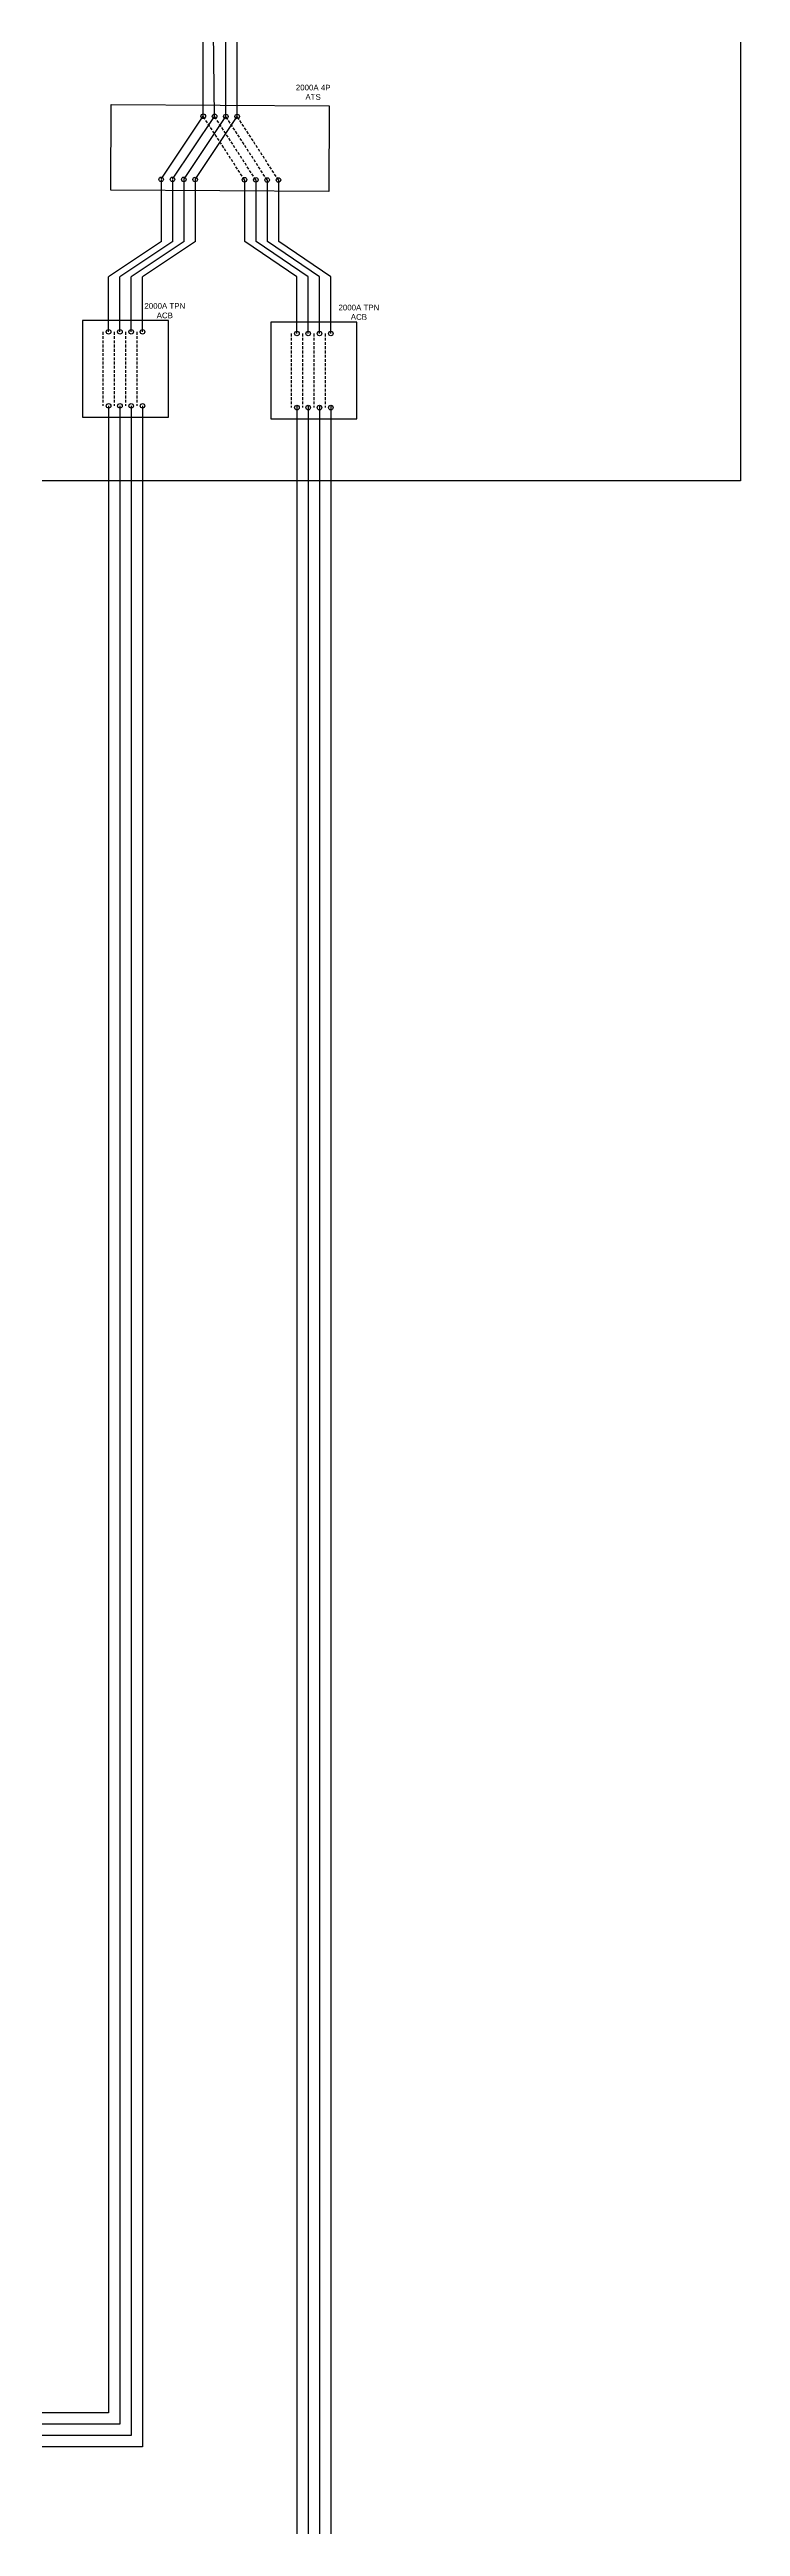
# Model space of a CAD drawing. Header units: inches. Extents: x -137 to 2243, y 16 to 894.
# Drawn here: x 1765.1 to 1826.1, y 430.4 to 649.2 of the extents above; entities that cross this region are included whole.
import ezdxf

# ---------------------------------------------------------------- set-up
doc = ezdxf.new("R2010")
doc.units = ezdxf.units.IN
doc.header["$MEASUREMENT"] = 0
doc.linetypes.add('DASHED2', pattern=[0.375, 0.25, -0.125])
doc.styles.get("Standard").update_dxf_attribs({"font": 'arial.ttf'})

msp = doc.modelspace()

# ---------------------------------------------------------------- linework, layer by layer
for p, q in [((1780.69, 643.31), (1780.69, 654.32)), ((1781.69, 643.31), (1781.69, 655.32)), ((1778.69, 643.31), (1778.69, 652.32)), ((1779.69, 643.31), (1779.58, 653.32)), ((1775.01, 632.25), (1775.01, 637.72)), ((1776.01, 632.25), (1776.01, 637.72)), ((1777.01, 632.25), (1777.01, 637.72)), ((1778.01, 632.25), (1778.01, 637.72)), ((1782.37, 632.25), (1782.37, 637.72)), ((1783.37, 632.25), (1783.37, 637.72)), ((1784.37, 632.25), (1784.37, 637.72)), ((1785.37, 632.25), (1785.37, 637.72)), ((1775.01, 632.25), (1770.33, 629.14)), ((1776.01, 632.25), (1771.33, 629.14)), ((1777.01, 632.25), (1772.33, 629.14)), ((1778.01, 632.25), (1773.33, 629.14)), ((1786.96, 629.14), (1782.37, 632.25)), ((1787.96, 629.14), (1783.37, 632.25)), ((1788.96, 629.14), (1784.37, 632.25)), ((1789.96, 629.14), (1785.37, 632.25)), ((1770.33, 624.28), (1770.33, 629.14)), ((1771.33, 624.28), (1771.33, 629.14)), ((1772.33, 624.28), (1772.33, 629.14)), ((1773.33, 624.28), (1773.33, 629.14)), ((1786.96, 624.13), (1786.96, 629.14)), ((1787.96, 624.13), (1787.96, 629.14)), ((1788.96, 624.13), (1788.96, 629.14)), ((1789.96, 624.13), (1789.96, 629.14)), ((1770.33, 617.74), (1770.33, 440.43)), ((1771.33, 617.74), (1771.33, 439.43)), ((1772.33, 617.74), (1772.33, 438.43)), ((1773.33, 617.74), (1773.33, 437.43)), ((1770.33, 440.43), (588.07, 440.43)), ((1771.33, 439.43), (589.07, 439.43)), ((1772.33, 438.43), (590.07, 438.43)), ((1773.33, 437.43), (591.07, 437.43))]:
    msp.add_line(p, q)
at = {"color": 18, "true_color": 0x000000}
for p, q in [((1774.97, 637.76), (1778.69, 643.33)), ((1775.97, 637.76), (1779.69, 643.32)), ((1776.97, 637.75), (1780.69, 643.31)), ((1777.97, 637.74), (1781.69, 643.31))]:
    msp.add_line(p, q, dxfattribs=at)
at = {"color": 18, "linetype": 'DASHED2', "true_color": 0x000000}
for p, q in [((1782.33, 637.72), (1778.69, 643.33)), ((1783.33, 637.71), (1779.69, 643.32)), ((1784.33, 637.7), (1780.69, 643.31)), ((1785.33, 637.7), (1781.69, 643.31)), ((1769.83, 624.28), (1769.83, 617.74)), ((1770.83, 624.28), (1770.83, 617.74)), ((1771.83, 624.28), (1771.83, 617.74)), ((1772.83, 624.28), (1772.83, 617.74)), ((1786.46, 624.13), (1786.46, 617.59)), ((1787.46, 624.13), (1787.46, 617.59)), ((1788.46, 624.13), (1788.46, 617.59)), ((1789.46, 624.13), (1789.46, 617.59))]:
    msp.add_line(p, q, dxfattribs=at)
at = {"color": 2, "true_color": 0xf1eb1f}
for p, q in [((1786.96, 617.74), (1786.96, 347.16)), ((1787.96, 617.74), (1787.96, 346.16)), ((1788.96, 617.74), (1788.96, 345.16)), ((1789.96, 617.74), (1789.96, 344.16))]:
    msp.add_line(p, q, dxfattribs=at)
msp.add_lwpolyline([(1826.13, 611.11), (1734.26, 611.11), (1734.26, 671.69), (1826.13, 671.69)], close=True)
at = {"color": 18, "true_color": 0x000000}
for points in [[(1789.77, 636.67), (1770.52, 636.79), (1770.57, 644.38), (1789.82, 644.25)], [(1775.63, 625.28), (1768.03, 625.28), (1768.03, 616.74), (1775.63, 616.74)], [(1792.26, 625.13), (1784.66, 625.13), (1784.66, 616.59), (1792.26, 616.59)]]:
    msp.add_lwpolyline(points, close=True, dxfattribs=at)
for centre in [(1778.69, 643.33), (1779.69, 643.32), (1780.69, 643.31), (1781.69, 643.31), (1774.97, 637.76), (1775.97, 637.76), (1776.97, 637.75), (1777.97, 637.74), (1782.33, 637.72), (1783.33, 637.71), (1784.33, 637.7), (1785.33, 637.7), (1770.33, 624.28), (1771.33, 624.28), (1772.33, 624.28), (1773.33, 624.28), (1786.96, 624.13), (1787.96, 624.13), (1788.96, 624.13), (1789.96, 624.13), (1770.33, 617.74), (1771.33, 617.74), (1772.33, 617.74), (1773.33, 617.74), (1786.96, 617.59), (1787.96, 617.59), (1788.96, 617.59), (1789.96, 617.59)]:
    msp.add_circle(centre, 0.201, dxfattribs=at)

# ---------------------------------------------------------------- texts
at = {"color": 18, "true_color": 0x000000, "insert": (1790.52, 644.76), "char_height": 0.5, "attachment_point": 9, "rotation": 359.632}
msp.add_mtext_dynamic_manual_height_columns('\\pxqc;2000A 4P ATS', width=4.2629, gutter_width=1, heights=[2.19], dxfattribs=at)
at = {"color": 18, "true_color": 0x000000, "char_height": 0.5, "attachment_point": 3}
for insert in [(1777.84, 626.82), (1794.98, 626.68)]:
    msp.add_mtext_dynamic_manual_height_columns('\\pxqc;2000A TPN\\PACB', width=5.0895, gutter_width=1, heights=[2.19], dxfattribs=dict(at, insert=insert))

doc.saveas('drawing.dxf')
